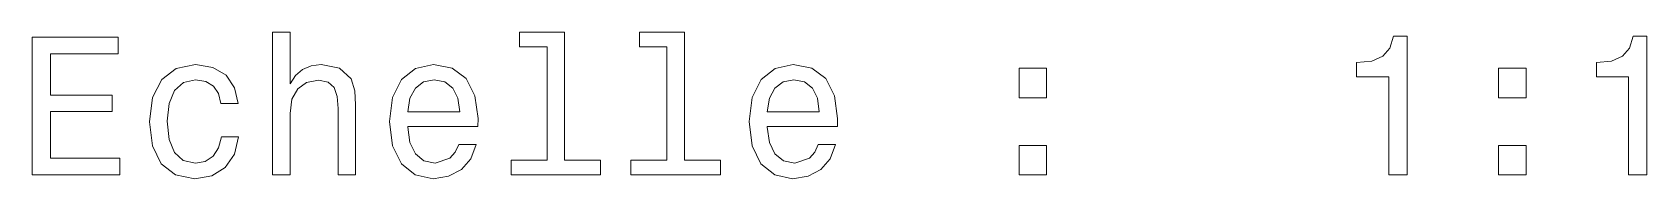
# Model space of a CAD drawing. Extents: x 321 to 837, y 218 to 648.
# Drawn here: x 427.93 to 468.83, y 279.96 to 283.67 of the extents above; entities that cross this region are included whole.
import ezdxf

# ---------------------------------------------------------------- set-up
doc = ezdxf.new("R2010")
doc.units = 0

msp = doc.modelspace()

# ---------------------------------------------------------------- linework, layer by layer
at = {"color": 7, "lineweight": 13}
for points in [[(427.932, 280.053), (430.151, 280.053), (430.151, 280.477), (428.396, 280.477), (428.396, 281.662), (429.959, 281.662), (429.959, 282.081), (428.396, 282.081), (428.396, 283.13), (430.11, 283.13), (430.11, 283.553), (427.932, 283.553)], [(434.019, 280.053), (434.463, 280.053), (434.463, 281.617), (434.508, 281.975), (434.654, 282.237), (434.881, 282.398), (435.184, 282.459), (435.426, 282.408), (435.577, 282.272), (435.653, 282.045), (435.678, 281.743), (435.678, 280.053), (436.122, 280.053), (436.122, 281.833), (436.102, 282.191), (436.011, 282.489), (435.713, 282.761), (435.249, 282.857), (434.997, 282.822), (434.78, 282.726), (434.599, 282.575), (434.463, 282.368), (434.463, 283.674), (434.019, 283.674)], [(440.973, 283.301), (440.973, 280.426), (440.061, 280.426), (440.061, 280.053), (442.325, 280.053), (442.325, 280.426), (441.417, 280.426), (441.417, 283.674), (440.277, 283.674), (440.277, 283.301)], [(444.009, 283.301), (444.009, 280.426), (443.097, 280.426), (443.097, 280.053), (445.361, 280.053), (445.361, 280.426), (444.453, 280.426), (444.453, 283.674), (443.313, 283.674), (443.313, 283.301)], [(462.296, 280.053), (462.755, 280.053), (462.755, 283.578), (462.412, 283.578), (462.321, 283.271), (462.14, 283.064), (461.862, 282.943), (461.479, 282.903), (461.479, 282.545), (462.296, 282.545)], [(468.368, 280.053), (468.827, 280.053), (468.827, 283.578), (468.484, 283.578), (468.393, 283.271), (468.212, 283.064), (467.934, 282.943), (467.551, 282.903), (467.551, 282.545), (468.368, 282.545)], [(432.707, 281.864), (433.146, 281.864), (433.055, 282.267), (432.839, 282.585), (432.501, 282.782), (432.062, 282.857), (431.578, 282.756), (431.21, 282.474), (430.978, 282.015), (430.897, 281.4), (430.973, 280.789), (431.2, 280.336), (431.558, 280.053), (432.047, 279.957), (432.481, 280.033), (432.818, 280.245), (433.05, 280.578), (433.151, 281.021), (432.728, 281.021), (432.652, 280.739), (432.511, 280.527), (432.309, 280.396), (432.062, 280.356), (431.754, 280.421), (431.532, 280.623), (431.396, 280.951), (431.351, 281.415), (431.396, 281.869), (431.537, 282.197), (431.764, 282.398), (432.062, 282.469), (432.324, 282.423), (432.521, 282.307), (432.652, 282.116)], [(437.443, 281.279), (439.218, 281.279), (439.223, 281.485), (439.143, 282.065), (438.921, 282.499), (438.568, 282.761), (438.099, 282.857), (437.64, 282.756), (437.287, 282.474), (437.06, 282.015), (436.979, 281.41), (437.055, 280.789), (437.282, 280.336), (437.63, 280.053), (438.084, 279.957), (438.477, 280.023), (438.8, 280.194), (439.037, 280.467), (439.173, 280.83), (438.734, 280.83), (438.643, 280.628), (438.512, 280.477), (438.139, 280.356), (437.852, 280.411), (437.635, 280.588), (437.494, 280.875), (437.443, 281.264)], [(446.551, 281.279), (448.326, 281.279), (448.331, 281.485), (448.251, 282.065), (448.029, 282.499), (447.676, 282.761), (447.207, 282.857), (446.748, 282.756), (446.395, 282.474), (446.168, 282.015), (446.087, 281.41), (446.163, 280.789), (446.39, 280.336), (446.738, 280.053), (447.192, 279.957), (447.585, 280.023), (447.908, 280.194), (448.145, 280.467), (448.281, 280.83), (447.842, 280.83), (447.751, 280.628), (447.62, 280.477), (447.247, 280.356), (446.96, 280.411), (446.743, 280.588), (446.602, 280.875), (446.551, 281.264)], [(452.931, 282.01), (453.627, 282.01), (453.627, 282.761), (452.931, 282.761)], [(465.075, 282.01), (465.771, 282.01), (465.771, 282.761), (465.075, 282.761)], [(437.443, 281.652), (437.499, 282), (437.635, 282.257), (437.841, 282.413), (438.114, 282.469), (438.381, 282.413), (438.588, 282.257), (438.714, 282), (438.759, 281.652)], [(446.551, 281.652), (446.607, 282), (446.743, 282.257), (446.95, 282.413), (447.222, 282.469), (447.489, 282.413), (447.696, 282.257), (447.822, 282), (447.867, 281.652)], [(452.931, 280.053), (453.627, 280.053), (453.627, 280.805), (452.931, 280.805)], [(465.075, 280.053), (465.771, 280.053), (465.771, 280.805), (465.075, 280.805)]]:
    msp.add_lwpolyline(points, close=True, dxfattribs=at)

doc.saveas('drawing.dxf')
